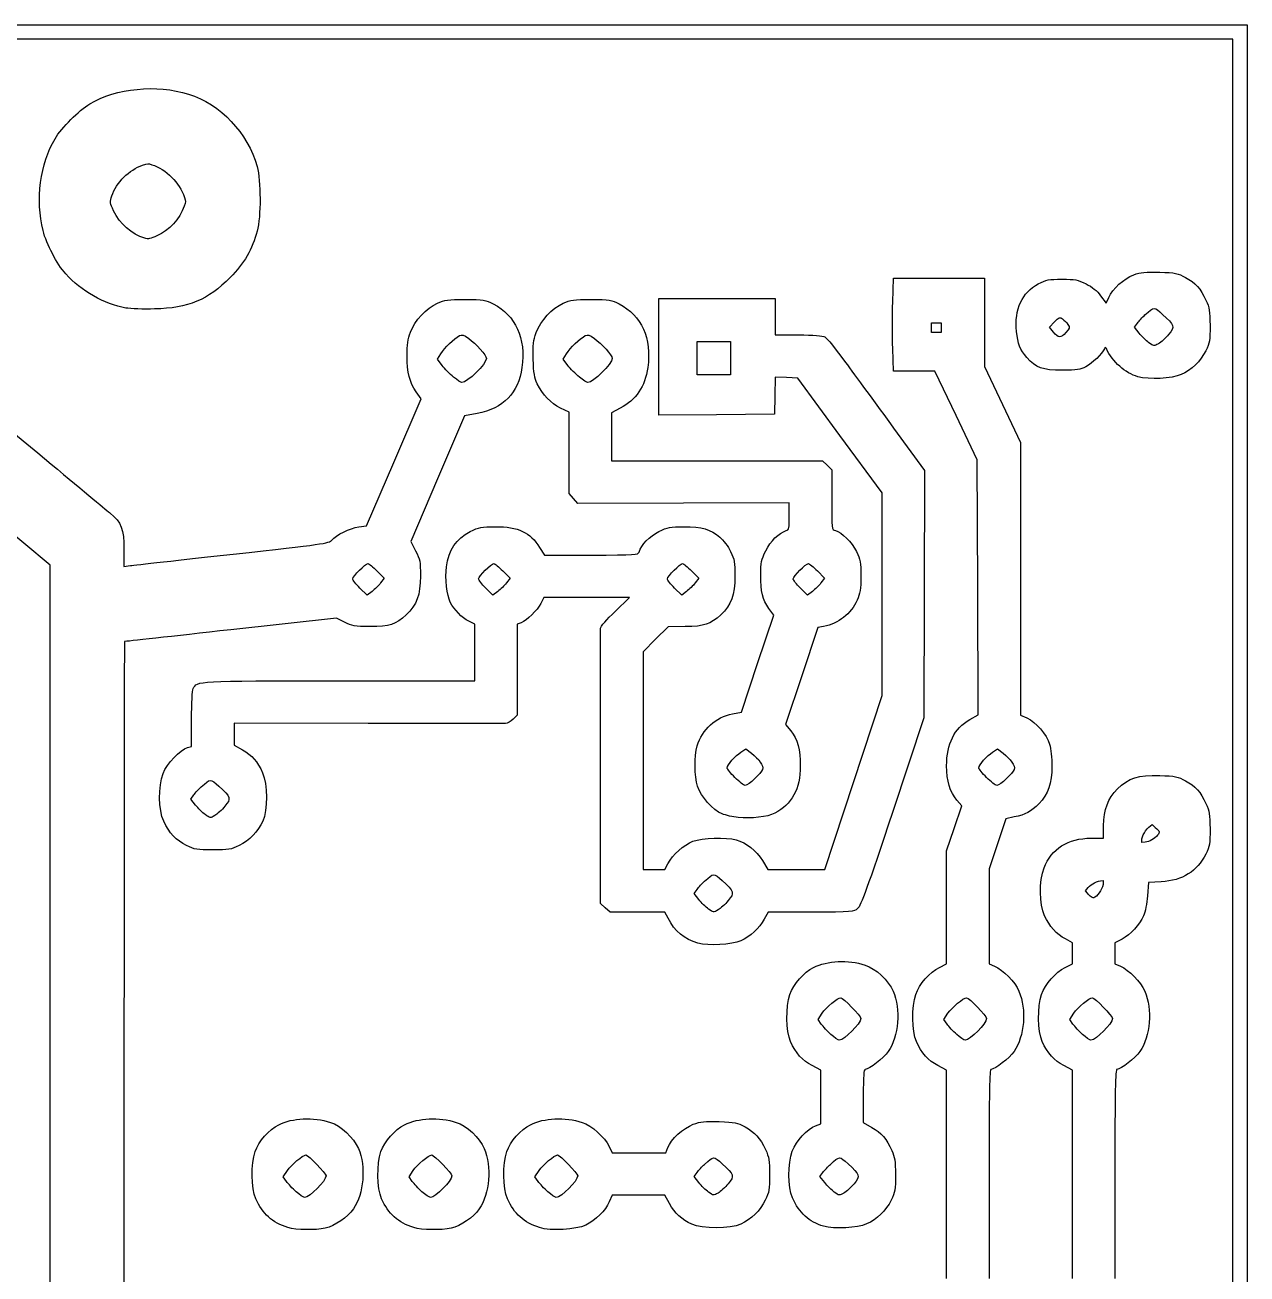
# Model space of a CAD drawing. Extents: x 0 to 100, y 0 to 150.
# Drawn here: x 75.41 to 100.08, y 124.87 to 150.08 of the extents above; entities that cross this region are included whole.
import ezdxf

# ---------------------------------------------------------------- set-up
doc = ezdxf.new("R2010")
doc.units = 0
doc.layers.add('Calque_1', color=7, linetype='CONTINUOUS')

msp = doc.modelspace()

# ---------------------------------------------------------------- linework, layer by layer
at = {"layer": 'Calque_1', "color": 7}
for p, q in [((50.037997, 150.08226), (100.075997, 150.08226)), ((100.075997, 150.08226), (100.075997, 75.041132)), ((99.790247, 149.79651), (50.037997, 149.79651)), ((99.790247, 75.041132), (99.790247, 149.79651)), ((77.82665, 145.776963), (77.826658, 145.776974)), ((92.924399, 144.490473), (92.941896, 144.970733)), ((92.941896, 144.970733), (93.857829, 144.970733)), ((93.857829, 144.970733), (94.773758, 144.970733)), ((94.773758, 144.970733), (94.773758, 144.078039)), ((88.201142, 143.382959), (88.201142, 144.558099)), ((88.201142, 144.558099), (89.375892, 144.558099)), ((89.375892, 144.558099), (90.550642, 144.558099)), ((90.550642, 144.558099), (90.550642, 144.192974)), ((97.121449, 144.615681), (97.230777, 144.467218)), ((97.230777, 144.467218), (97.283806, 144.583931)), ((77.444761, 144.368976), (77.444755, 144.368973)), ((90.550642, 144.192974), (90.550642, 143.827849)), ((93.70533, 143.973368), (93.70533, 144.072146)), ((93.70533, 144.072146), (93.804108, 144.072146)), ((93.70533, 143.874591), (93.70533, 143.973368)), ((93.70533, 143.973368), (93.70533, 143.973368)), ((93.804108, 144.072146), (93.902886, 144.072146)), ((93.902886, 144.072146), (93.902886, 143.973368)), ((93.902886, 143.973368), (93.902886, 143.874591)), ((94.773758, 144.078039), (94.773758, 143.185342)), ((96.086515, 143.982512), (96.18831, 144.087539)), ((96.170507, 143.88269), (96.086515, 143.982512)), ((97.805607, 143.980844), (97.865709, 144.064419)), ((97.900713, 143.861168), (97.805607, 143.980844)), ((90.550642, 143.827849), (91.018953, 143.82672)), ((93.804108, 143.874591), (93.70533, 143.874591)), ((93.902886, 143.874591), (93.804108, 143.874591)), ((96.170507, 143.882679), (96.170507, 143.88269)), ((88.97458, 143.354243), (88.97458, 143.691146)), ((88.97458, 143.691146), (89.311483, 143.691146)), ((89.311483, 143.691146), (89.648386, 143.691146)), ((89.648386, 143.691146), (89.648386, 143.354243)), ((92.942884, 143.097495), (92.924399, 143.553848)), ((98.095489, 143.667953), (98.095489, 143.667959)), ((83.734038, 143.338137), (83.800891, 143.44631)), ((83.827163, 143.211501), (83.734038, 143.338137)), ((86.274038, 143.338137), (86.340891, 143.44631)), ((86.367163, 143.211501), (86.274038, 143.338137)), ((88.201142, 142.207817), (88.201142, 143.382959)), ((88.97458, 143.017341), (88.97458, 143.354243)), ((88.97458, 143.354243), (88.97458, 143.354243)), ((89.648386, 143.354243), (89.648386, 143.017341)), ((84.060013, 142.973802), (84.060013, 142.973802)), ((86.600013, 142.973802), (86.600013, 142.973802)), ((89.311483, 143.017341), (88.97458, 143.017341)), ((89.648386, 143.017341), (89.311483, 143.017341)), ((90.552659, 142.973334), (90.543713, 142.598901)), ((90.780322, 142.96402), (90.552659, 142.973334)), ((91.007988, 142.954707), (90.780322, 142.96402)), ((91.858375, 141.795832), (91.007988, 142.954707)), ((93.358716, 143.096648), (92.942884, 143.097495)), ((93.774554, 143.095801), (93.358716, 143.096648)), ((94.203179, 142.199602), (93.774554, 143.095801)), ((94.773758, 143.185342), (95.138883, 142.421186)), ((97.874842, 142.981995), (97.874842, 142.981995)), ((82.854741, 141.251928), (83.40445, 142.53408)), ((83.40445, 142.53408), (83.306237, 142.676825)), ((90.543713, 142.598901), (90.534767, 142.224468)), ((84.53499, 142.238783), (84.281653, 142.189591)), ((86.39175, 142.264321), (86.217943, 142.349357)), ((86.39175, 141.443046), (86.39175, 142.264321)), ((87.423363, 142.346925), (87.249152, 142.255897)), ((87.249152, 142.255897), (87.249152, 141.77171)), ((89.367953, 142.216143), (88.201142, 142.207817)), ((90.534767, 142.224468), (89.367953, 142.216143)), ((94.631804, 141.303399), (94.203179, 142.199602)), ((95.138883, 142.421186), (95.504008, 141.657029)), ((75.914216, 139.18156), (72.307377, 142.187159)), ((84.281653, 142.189591), (83.738678, 140.922905)), ((87.249152, 141.77171), (87.249152, 141.287522)), ((92.708764, 140.636957), (91.858375, 141.795832)), ((92.942661, 141.943231), (93.567645, 141.090491)), ((86.39175, 140.621773), (86.39175, 141.443046)), ((95.504008, 141.657029), (95.504008, 138.905453)), ((82.305028, 139.969772), (82.854741, 141.251928)), ((87.249152, 141.287522), (89.378844, 141.287522)), ((89.378844, 141.287522), (91.508535, 141.287522)), ((91.508535, 141.287522), (91.601344, 141.194713)), ((91.601344, 141.194713), (91.694152, 141.101907)), ((94.639113, 138.731649), (94.631804, 141.303399)), ((91.694152, 141.101907), (91.694152, 140.499656)), ((93.567645, 141.090491), (93.559263, 138.593606)), ((83.738678, 140.922905), (83.195702, 139.656218)), ((86.480949, 140.521943), (86.39175, 140.621773)), ((86.570143, 140.422115), (86.480949, 140.521943)), ((90.83675, 140.433912), (88.703449, 140.428014)), ((90.83675, 140.164356), (90.83675, 140.433912)), ((92.709328, 138.593615), (92.708764, 140.636957)), ((88.703449, 140.428014), (86.570143, 140.422115)), ((82.145259, 139.949848), (82.305028, 139.969772)), ((77.406452, 139.495055), (77.406452, 139.151514)), ((83.195702, 139.656218), (83.293156, 139.467262)), ((85.797542, 139.536609), (85.893137, 139.382835)), ((75.914216, 130.799949), (75.914216, 139.18156)), ((85.893137, 139.382835), (86.83875, 139.382835)), ((77.406452, 139.151514), (77.541391, 139.169492)), ((82.513864, 139.062744), (82.659897, 138.914617)), ((85.053864, 139.062744), (85.199897, 138.914617)), ((88.863864, 139.062744), (89.009897, 138.914617)), ((91.403864, 139.062744), (91.549897, 138.914617)), ((82.31426, 138.570546), (82.169559, 138.715247)), ((82.169559, 138.715247), (82.169559, 138.715247)), ((82.659897, 138.914617), (82.586144, 138.818977)), ((84.85426, 138.570546), (84.709559, 138.715247)), ((84.709559, 138.715247), (84.709559, 138.715247)), ((85.199897, 138.914617), (85.126144, 138.818977)), ((88.66426, 138.570546), (88.519559, 138.715247)), ((88.519559, 138.715247), (88.519559, 138.715247)), ((89.009897, 138.914617), (88.936144, 138.818977)), ((91.20426, 138.570546), (91.059559, 138.715247)), ((91.059559, 138.715247), (91.059559, 138.715247)), ((91.549897, 138.914617), (91.476144, 138.818977)), ((94.646423, 136.159899), (94.639113, 138.731649)), ((95.504008, 138.905453), (95.504008, 136.153877)), ((82.413323, 138.646943), (82.31426, 138.570546)), ((84.953323, 138.646943), (84.85426, 138.570546)), ((85.88491, 138.525492), (85.823064, 138.404263)), ((86.749453, 138.524363), (85.88491, 138.525492)), ((87.613995, 138.523234), (86.749453, 138.524363)), ((87.320309, 138.243924), (87.613995, 138.523234)), ((88.763323, 138.646943), (88.66426, 138.570546)), ((91.303323, 138.646943), (91.20426, 138.570546)), ((92.709893, 136.550272), (92.709328, 138.593615)), ((93.559263, 138.593606), (93.550881, 136.096721)), ((90.196882, 137.192466), (90.522738, 138.171752)), ((90.522738, 138.171752), (90.425651, 138.305779)), ((81.696506, 138.111539), (79.5616, 137.873843)), ((81.86129, 138.026018), (81.696506, 138.111539)), ((84.486643, 137.984545), (84.364573, 138.04682)), ((84.486643, 137.413691), (84.486643, 137.984545)), ((85.421586, 138.01686), (85.34387, 137.987314)), ((85.34387, 137.987314), (85.34387, 137.070106)), ((88.388523, 137.933367), (88.136208, 137.682533)), ((88.731519, 137.937995), (88.388523, 137.933367)), ((91.412619, 137.919936), (91.087234, 136.942059)), ((91.529575, 137.941836), (91.412619, 137.919936)), ((88.136208, 137.682533), (87.883893, 137.431697)), ((84.486643, 136.842835), (84.486643, 137.413691)), ((87.883893, 137.431697), (87.883893, 135.232263)), ((89.871025, 136.21318), (90.196882, 137.192466)), ((85.34387, 137.070106), (85.34387, 136.1529)), ((91.087234, 136.942059), (90.761843, 135.964184)), ((81.754565, 136.842835), (84.486643, 136.842835)), ((92.131859, 134.791553), (92.709893, 136.550272)), ((85.34387, 136.1529), (85.260166, 136.069196)), ((89.692497, 136.178058), (89.871025, 136.21318)), ((94.481447, 136.064649), (94.646423, 136.159899)), ((95.504008, 136.153877), (95.633351, 136.09555)), ((78.771646, 135.516221), (78.771646, 136.070491)), ((82.335559, 135.985506), (79.62887, 135.98878)), ((79.62887, 135.98878), (79.62887, 135.767958)), ((90.761843, 135.964184), (90.864659, 135.836241)), ((93.550881, 136.096721), (92.92443, 134.207596)), ((79.62887, 135.767958), (79.62887, 135.547139)), ((78.688813, 135.495421), (78.771646, 135.516221)), ((79.62887, 135.547139), (79.801023, 135.449981)), ((89.858466, 135.404529), (89.96095, 135.468675)), ((89.96095, 135.468675), (90.073917, 135.38251)), ((94.938466, 135.404529), (95.04095, 135.468675)), ((95.04095, 135.468675), (95.153917, 135.38251)), ((87.883893, 135.232263), (87.883893, 133.032832)), ((87.022678, 132.350007), (87.023524, 135.096322)), ((89.738598, 134.891356), (89.738598, 134.891356)), ((94.818598, 134.891356), (94.818598, 134.891356)), ((91.553826, 133.032832), (92.131859, 134.791553)), ((78.75561, 134.455844), (78.815709, 134.539419)), ((78.850713, 134.336168), (78.75561, 134.455844)), ((94.322178, 134.319263), (94.220027, 134.437432)), ((79.045489, 134.14295), (79.045489, 134.142959)), ((94.167429, 133.865278), (94.322178, 134.319263)), ((89.805027, 134.083763), (89.804872, 134.08376)), ((95.204686, 134.060048), (95.037616, 133.554328)), ((95.37816, 134.095774), (95.204686, 134.060048)), ((97.176847, 133.667513), (97.180064, 133.915682)), ((98.124682, 133.918313), (98.160171, 133.9436)), ((98.160171, 133.9436), (98.224126, 133.8861)), ((94.012684, 133.411289), (94.167429, 133.865278)), ((96.928999, 133.667513), (97.176847, 133.667513)), ((94.012684, 132.271634), (94.012684, 133.411289)), ((95.037616, 133.554328), (94.870549, 133.048608)), ((97.950813, 133.578737), (97.950813, 133.61741)), ((97.950813, 133.61741), (97.950813, 133.617388)), ((98.020609, 133.585934), (97.950813, 133.578737)), ((88.327103, 133.032832), (88.38799, 133.151896)), ((90.29341, 133.215396), (90.401053, 133.032832)), ((87.883893, 133.032832), (88.105499, 133.032832)), ((88.105499, 133.032832), (88.327103, 133.032832)), ((90.401053, 133.032832), (90.977438, 133.032832)), ((90.977438, 133.032832), (91.553826, 133.032832)), ((94.870549, 133.048608), (94.869703, 132.088595)), ((88.91561, 132.55085), (88.975709, 132.634425)), ((96.817829, 132.603538), (96.841987, 132.637456)), ((97.116838, 132.804777), (97.173141, 132.81251)), ((97.173141, 132.81251), (97.173141, 132.768045)), ((98.0846, 132.770114), (98.065861, 132.5046)), ((98.344719, 132.786342), (98.0846, 132.770114)), ((89.010713, 132.431174), (88.91561, 132.55085)), ((96.854569, 132.557307), (96.817829, 132.603538)), ((96.929818, 132.482682), (96.929812, 132.482668)), ((87.120465, 132.262636), (87.022678, 132.350007)), ((87.218252, 132.175263), (87.120465, 132.262636)), ((87.772728, 132.175263), (87.218252, 132.175263)), ((88.327207, 132.175263), (87.772728, 132.175263)), ((88.389835, 132.052502), (88.327207, 132.175263)), ((89.205489, 132.237956), (89.205489, 132.237964)), ((90.407673, 132.175596), (90.331581, 132.03216)), ((91.271141, 132.175596), (90.407673, 132.175596)), ((94.012684, 131.131978), (94.012684, 132.271634)), ((94.869703, 132.088595), (94.868856, 131.128583)), ((96.552684, 131.556257), (96.408714, 131.632634)), ((97.552445, 131.632341), (97.409011, 131.556248)), ((88.993337, 131.550079), (88.993678, 131.549743)), ((96.552684, 131.344119), (96.552684, 131.556257)), ((97.409011, 131.556248), (97.409011, 131.342304)), ((93.865965, 131.058705), (94.012684, 131.131978)), ((94.868856, 131.128583), (94.979307, 131.082434)), ((96.405965, 131.058705), (96.552684, 131.131978)), ((96.552684, 131.131978), (96.552684, 131.344119)), ((97.409011, 131.342304), (97.409011, 131.128363)), ((97.409011, 131.128363), (97.519462, 131.082214)), ((75.914216, 122.418336), (75.914216, 130.799949)), ((91.416401, 130.006368), (91.499617, 130.132115)), ((93.956401, 130.006368), (94.039617, 130.132115)), ((96.496401, 130.006368), (96.579617, 130.132115)), ((91.481814, 129.914505), (91.416401, 130.006368)), ((94.021814, 129.914505), (93.956401, 130.006368)), ((96.561814, 129.914505), (96.496401, 130.006368)), ((91.675636, 129.706631), (91.675636, 129.706631)), ((94.215636, 129.706631), (94.215636, 129.706631)), ((96.755636, 129.706631), (96.755636, 129.706631)), ((91.471877, 128.984388), (91.29662, 129.075964)), ((91.471877, 128.443077), (91.471877, 128.984388)), ((94.012529, 128.984399), (93.837272, 129.075975)), ((94.012529, 126.88319), (94.012529, 128.984399)), ((96.552529, 128.984399), (96.377272, 129.075975)), ((96.552529, 126.88319), (96.552529, 128.984399)), ((91.471877, 127.90177), (91.471877, 128.443077)), ((92.329285, 128.463544), (92.329285, 127.926825)), ((91.366696, 127.863734), (91.471877, 127.90177)), ((92.329285, 127.926825), (92.501435, 127.829667)), ((87.200441, 127.44659), (87.258646, 127.317513)), ((88.347496, 127.317513), (88.385531, 127.422695)), ((87.258646, 127.317513), (87.803073, 127.317513)), ((87.803073, 127.317513), (88.347496, 127.317513)), ((80.621401, 126.831374), (80.704617, 126.957121)), ((80.686814, 126.739508), (80.621401, 126.831374)), ((83.161401, 126.831374), (83.244617, 126.957121)), ((83.226814, 126.739508), (83.161401, 126.831374)), ((85.701401, 126.831374), (85.784617, 126.957121)), ((85.766814, 126.739508), (85.701401, 126.831374)), ((88.91561, 126.83585), (88.975709, 126.919425)), ((89.010713, 126.716174), (88.91561, 126.83585)), ((91.455607, 126.83585), (91.515709, 126.919425)), ((91.550713, 126.716174), (91.455607, 126.83585)), ((94.012529, 124.781978), (94.012529, 126.88319)), ((94.868856, 126.889532), (94.868856, 124.778583)), ((96.552529, 124.781978), (96.552529, 126.88319)), ((97.409011, 126.889311), (97.409011, 124.778363)), ((80.880636, 126.531634), (80.880636, 126.531634)), ((83.420636, 126.531634), (83.420636, 126.531634)), ((85.960636, 126.531634), (85.960636, 126.531634)), ((87.261223, 126.460294), (87.202718, 126.327689)), ((87.791832, 126.460294), (87.261223, 126.460294)), ((88.322441, 126.460294), (87.791832, 126.460294)), ((88.418207, 126.290611), (88.322441, 126.460294)), ((89.205489, 126.522956), (89.205489, 126.52297)), ((91.745489, 126.522956), (91.745489, 126.52297)), ((77.406444, 126.304587), (77.406444, 114.973028)), ((91.529287, 125.835934), (91.528999, 125.835934)), ((80.717585, 125.807813), (80.717579, 125.807819)), ((83.257585, 125.807813), (83.257579, 125.807819)), ((85.797585, 125.805877), (85.797579, 125.805843))]:
    msp.add_line(p, q, dxfattribs=at)
for points in [[(76.717449, 148.489082), (77.249246, 148.80825), (78.061151, 148.88848), (78.712489, 148.68622)], [(78.712489, 148.68622), (79.353791, 148.487078), (79.906393, 147.90215), (80.093171, 147.224772)], [(76.015187, 147.786817), (76.150397, 148.012101), (76.492168, 148.353872), (76.717449, 148.489082)], [(75.773305, 145.931412), (75.618332, 146.54373), (75.715233, 147.287033), (76.015187, 147.786817)], [(77.158734, 146.630321), (77.254859, 146.903809), (77.511696, 147.15933), (77.783487, 147.251859)], [(77.783487, 147.251859), (77.887954, 147.287422), (77.890364, 147.287552), (77.970473, 147.261822)], [(77.970473, 147.261822), (78.25854, 147.169337), (78.524645, 146.902674), (78.627661, 146.603251)], [(80.093171, 147.224772), (80.171739, 146.939826), (80.173452, 146.214117), (80.096247, 145.923022)], [(77.19502, 146.33298), (77.126617, 146.475999), (77.120914, 146.522716), (77.158734, 146.630321)], [(78.627661, 146.603251), (78.65546, 146.522419), (78.65546, 146.521869), (78.621424, 146.424511)], [(77.826658, 145.776974), (77.562713, 145.855898), (77.321746, 146.068008), (77.19502, 146.33298)], [(78.621424, 146.424511), (78.53137, 146.166788), (78.316551, 145.932101), (78.071509, 145.823733)], [(76.2328, 145.057263), (76.049649, 145.262035), (75.843432, 145.654346), (75.773305, 145.931412)], [(78.071509, 145.823733), (77.94093, 145.765985), (77.893601, 145.756942), (77.82665, 145.776963)], [(80.096247, 145.923022), (79.99936, 145.557739), (79.830069, 145.266539), (79.549921, 144.983281)], [(77.444755, 144.368973), (77.008609, 144.446638), (76.54187, 144.711707), (76.2328, 145.057263)], [(79.549921, 144.983281), (79.105241, 144.53367), (78.703469, 144.366611), (78.025625, 144.349475)], [(97.283806, 144.583931), (97.364121, 144.760689), (97.587839, 144.961547), (97.788428, 145.036991)], [(97.788428, 145.036991), (97.937391, 145.093017), (98.0186, 145.101481), (98.313872, 145.091753)], [(98.313872, 145.091753), (98.628812, 145.081367), (98.679756, 145.071094), (98.832436, 144.987159)], [(98.832436, 144.987159), (99.033776, 144.87646), (99.136863, 144.761767), (99.246913, 144.526019)], [(95.422254, 143.895859), (95.376879, 144.338711), (95.538519, 144.691302), (95.862645, 144.856515)], [(95.862645, 144.856515), (96.027562, 144.940578), (96.077439, 144.950314), (96.343103, 144.950314)], [(96.343103, 144.950314), (96.607416, 144.950314), (96.659723, 144.940239), (96.82583, 144.857229)], [(96.82583, 144.857229), (96.95305, 144.793661), (97.04679, 144.717066), (97.121449, 144.615681)], [(83.189902, 143.880966), (83.276973, 144.113684), (83.511726, 144.366487), (83.734171, 144.467082)], [(83.734171, 144.467082), (83.879495, 144.532803), (83.946977, 144.541724), (84.296202, 144.54138)], [(84.296202, 144.54138), (84.668007, 144.541098), (84.703674, 144.535425), (84.86085, 144.452985)], [(85.72708, 143.874345), (85.817233, 144.114132), (86.049146, 144.365423), (86.274219, 144.467206)], [(86.274219, 144.467206), (86.419543, 144.53293), (86.487025, 144.541849), (86.83625, 144.541507)], [(86.83625, 144.541507), (87.208055, 144.541225), (87.243722, 144.535552), (87.400898, 144.453109)], [(92.924399, 143.553848), (92.914239, 143.804842), (92.91421, 144.226324), (92.924399, 144.490473)], [(99.246913, 144.526019), (99.317954, 144.373839), (99.328523, 144.308547), (99.329153, 144.018019)], [(78.025625, 144.349475), (77.798614, 144.343746), (77.537223, 144.352523), (77.444761, 144.368976)], [(84.86085, 144.452985), (85.316622, 144.213904), (85.52215, 143.758451), (85.44019, 143.169165)], [(87.400898, 144.453109), (87.85667, 144.214031), (88.062198, 143.758578), (87.980238, 143.169289)], [(97.865709, 144.064419), (97.89876, 144.110384), (97.966403, 144.184428), (98.016018, 144.228957)], [(98.016018, 144.228957), (98.207153, 144.400492), (98.194927, 144.400111), (98.372955, 144.240049)], [(98.372955, 144.240049), (98.615695, 144.021806), (98.623727, 143.994812), (98.493032, 143.836434)], [(96.18831, 144.087539), (96.279389, 144.18151), (96.296599, 144.188021), (96.351767, 144.149379)], [(96.351767, 144.149379), (96.385682, 144.125616), (96.435147, 144.07518), (96.46169, 144.037283)], [(96.46169, 144.037283), (96.506549, 143.973239), (96.503688, 143.961834), (96.421092, 143.875624)], [(99.329153, 144.018019), (99.329717, 143.716936), (99.321335, 143.667236), (99.241613, 143.504922)], [(83.121452, 143.402628), (83.121452, 143.627395), (83.137821, 143.741751), (83.189902, 143.880966)], [(83.800891, 143.44631), (83.871438, 143.56046), (84.071881, 143.754688), (84.177423, 143.811175)], [(84.177423, 143.811175), (84.228093, 143.838297), (84.263981, 143.827431), (84.364669, 143.754488)], [(84.364669, 143.754488), (84.506514, 143.651737), (84.723608, 143.408963), (84.723608, 143.353095)], [(85.667119, 143.335397), (85.657298, 143.637473), (85.665426, 143.71027), (85.72708, 143.874345)], [(86.340891, 143.44631), (86.411438, 143.56046), (86.611881, 143.754688), (86.717423, 143.811175)], [(86.717423, 143.811175), (86.768093, 143.838297), (86.803981, 143.827431), (86.904669, 143.754488)], [(86.904669, 143.754488), (87.046514, 143.651737), (87.263608, 143.408963), (87.263608, 143.353095)], [(91.018953, 143.82672), (91.325776, 143.825873), (91.510767, 143.812299), (91.555418, 143.787034)], [(91.555418, 143.787034), (91.592902, 143.765839), (91.779745, 143.534157), (91.970623, 143.272221)], [(95.631957, 143.370903), (95.496284, 143.525422), (95.447759, 143.646899), (95.422254, 143.895859)], [(96.421092, 143.875624), (96.308743, 143.758355), (96.274311, 143.759325), (96.170507, 143.882679)], [(98.095489, 143.667959), (98.040673, 143.708401), (97.95302, 143.795345), (97.900713, 143.861168)], [(98.493032, 143.836434), (98.432702, 143.763316), (98.340999, 143.678954), (98.289248, 143.64896)], [(97.198479, 143.545209), (97.1555, 143.45036), (96.94661, 143.248023), (96.823787, 143.182283)], [(97.237268, 143.548963), (97.222564, 143.580656), (97.214182, 143.579846), (97.198479, 143.545209)], [(97.874842, 142.981995), (97.615883, 143.055), (97.361604, 143.28112), (97.237268, 143.548963)], [(98.289248, 143.64896), (98.198096, 143.596122), (98.192054, 143.596715), (98.095489, 143.667953)], [(99.241613, 143.504922), (99.139098, 143.296168), (98.954471, 143.117242), (98.746787, 143.025373)], [(73.284622, 143.430359), (75.315882, 141.73641), (77.044962, 140.295821), (77.127015, 140.229056)], [(83.306237, 142.676825), (83.168335, 142.877262), (83.121452, 143.061407), (83.121452, 143.402628)], [(84.060013, 142.973802), (83.983167, 143.034886), (83.878386, 143.141854), (83.827163, 143.211501)], [(84.723608, 143.353095), (84.723608, 143.248382), (84.334088, 142.861356), (84.229775, 142.862426)], [(85.749514, 142.840873), (85.692257, 142.957972), (85.676274, 143.05388), (85.667119, 143.335397)], [(86.600013, 142.973802), (86.523167, 143.034886), (86.418386, 143.141854), (86.367163, 143.211501)], [(87.263608, 143.353095), (87.263608, 143.248382), (86.874088, 142.861356), (86.769775, 142.862426)], [(91.970623, 143.272221), (92.161498, 143.010282), (92.59892, 142.412239), (92.942661, 141.943231)], [(96.345372, 143.113144), (95.946273, 143.113144), (95.817382, 143.159713), (95.631957, 143.370903)], [(84.229775, 142.862426), (84.213237, 142.862587), (84.136859, 142.912715), (84.060013, 142.973802)], [(85.44019, 143.169165), (85.368045, 142.650463), (85.068252, 142.34233), (84.53499, 142.238783)], [(86.769775, 142.862426), (86.753237, 142.862587), (86.676859, 142.912715), (86.600013, 142.973802)], [(87.980238, 143.169289), (87.926666, 142.784132), (87.744086, 142.514505), (87.423363, 142.346925)], [(96.823787, 143.182283), (96.713565, 143.123284), (96.643407, 143.113144), (96.345372, 143.113144)], [(98.746787, 143.025373), (98.559964, 142.942732), (98.095991, 142.919649), (97.874842, 142.981995)], [(86.217943, 142.349357), (86.025598, 142.443461), (85.857695, 142.619639), (85.749514, 142.840873)], [(91.694152, 140.499656), (91.694152, 139.899476), (91.694435, 139.897343), (91.766441, 139.879261)], [(77.127015, 140.229056), (77.354656, 140.043822), (77.406452, 139.907765), (77.406452, 139.495055)], [(81.601722, 139.68223), (81.684924, 139.788004), (81.969009, 139.927877), (82.145259, 139.949848)], [(84.396021, 139.856387), (84.574645, 139.945645), (84.6194, 139.954335), (84.900474, 139.954335)], [(84.900474, 139.954335), (85.370526, 139.954335), (85.606046, 139.844663), (85.797542, 139.536609)], [(88.203961, 139.855357), (88.384685, 139.945665), (88.428906, 139.954335), (88.708809, 139.954335)], [(88.708809, 139.954335), (89.07097, 139.954335), (89.250283, 139.90268), (89.434007, 139.74542)], [(90.776473, 139.875668), (90.82944, 139.892489), (90.83675, 139.927487), (90.83675, 140.164356)], [(79.612321, 139.400906), (81.418523, 139.600027), (81.551899, 139.618888), (81.601722, 139.68223)], [(83.915329, 139.146019), (83.956037, 139.48437), (84.1116, 139.71426), (84.396021, 139.856387)], [(87.803496, 139.443115), (87.851166, 139.593313), (88.013052, 139.759957), (88.203961, 139.855357)], [(89.434007, 139.74542), (89.504828, 139.684799), (89.602784, 139.553421), (89.651685, 139.453472)], [(90.360881, 139.467485), (90.458361, 139.665486), (90.622645, 139.826844), (90.776473, 139.875668)], [(91.766441, 139.879261), (91.893763, 139.847308), (92.100296, 139.640481), (92.191944, 139.453159)], [(83.293156, 139.467262), (83.383171, 139.29273), (83.390579, 139.253792), (83.390198, 138.957286)], [(86.83875, 139.382835), (87.739635, 139.382835), (87.785267, 139.385685), (87.803496, 139.443115)], [(89.651685, 139.453472), (89.731161, 139.291025), (89.740551, 139.238058), (89.740159, 138.954227)], [(90.259287, 138.981365), (90.260133, 139.232422), (90.271027, 139.284949), (90.360881, 139.467485)], [(92.191944, 139.453159), (92.271421, 139.290712), (92.280811, 139.237744), (92.280418, 138.953914)], [(77.541391, 139.169492), (77.615607, 139.179398), (78.547524, 139.283521), (79.612321, 139.400906)], [(82.024858, 138.901798), (82.024858, 138.952152), (82.282366, 139.210868), (82.332483, 139.210868)], [(82.332483, 139.210868), (82.351928, 139.210868), (82.433544, 139.144213), (82.513864, 139.062744)], [(84.564858, 138.901798), (84.564858, 138.952152), (84.822366, 139.210868), (84.872483, 139.210868)], [(84.872483, 139.210868), (84.891928, 139.210868), (84.973544, 139.144213), (85.053864, 139.062744)], [(88.374858, 138.901798), (88.374858, 138.952152), (88.632366, 139.210868), (88.682483, 139.210868)], [(88.682483, 139.210868), (88.701928, 139.210868), (88.783544, 139.144213), (88.863864, 139.062744)], [(90.914858, 138.901798), (90.914858, 138.952152), (91.172366, 139.210868), (91.222483, 139.210868)], [(91.222483, 139.210868), (91.241928, 139.210868), (91.323544, 139.144213), (91.403864, 139.062744)], [(83.390198, 138.957286), (83.389634, 138.570455), (83.31798, 138.375076), (83.104124, 138.177946)], [(83.994221, 138.430905), (83.92659, 138.561695), (83.887578, 138.915325), (83.915329, 139.146019)], [(89.740159, 138.954227), (89.739594, 138.571198), (89.667249, 138.374889), (89.454064, 138.178387)], [(90.425651, 138.305779), (90.297302, 138.482961), (90.258262, 138.641499), (90.259287, 138.981365)], [(92.280418, 138.953914), (92.280136, 138.690137), (92.267408, 138.608307), (92.205725, 138.470439)], [(82.169559, 138.715247), (82.089975, 138.794833), (82.024858, 138.87878), (82.024858, 138.901798)], [(82.586144, 138.818977), (82.545578, 138.766377), (82.467808, 138.68896), (82.413323, 138.646943)], [(84.709559, 138.715247), (84.629975, 138.794833), (84.564858, 138.87878), (84.564858, 138.901798)], [(85.126144, 138.818977), (85.085578, 138.766377), (85.007808, 138.68896), (84.953323, 138.646943)], [(88.519559, 138.715247), (88.439975, 138.794833), (88.374858, 138.87878), (88.374858, 138.901798)], [(88.936144, 138.818977), (88.895578, 138.766377), (88.817808, 138.68896), (88.763323, 138.646943)], [(91.059559, 138.715247), (90.979975, 138.794833), (90.914858, 138.87878), (90.914858, 138.901798)], [(91.476144, 138.818977), (91.435578, 138.766377), (91.357808, 138.68896), (91.303323, 138.646943)], [(84.364573, 138.04682), (84.232036, 138.114435), (84.072106, 138.280297), (83.994221, 138.430905)], [(92.205725, 138.470439), (92.084059, 138.198546), (91.826913, 137.997516), (91.529575, 137.941836)], [(83.104124, 138.177946), (82.885895, 137.97679), (82.776489, 137.941193), (82.375327, 137.94082)], [(85.823064, 138.404263), (85.753691, 138.268274), (85.539665, 138.061753), (85.421586, 138.01686)], [(87.0255, 137.903626), (87.026064, 137.938357), (87.153067, 138.084872), (87.320309, 138.243924)], [(89.454064, 138.178387), (89.240507, 137.981534), (89.125617, 137.94331), (88.731519, 137.937995)], [(82.375327, 137.94082), (82.057706, 137.940538), (82.011156, 137.948243), (81.86129, 138.026018)], [(79.5616, 137.873843), (78.387403, 137.74311), (77.422141, 137.636147), (77.416575, 137.636147)], [(87.023524, 135.096322), (87.024089, 136.606795), (87.024935, 137.870081), (87.0255, 137.903626)], [(77.416575, 137.636147), (77.411016, 137.636147), (77.406444, 132.536945), (77.406444, 126.304587)], [(78.771646, 136.070491), (78.771646, 136.389925), (78.785503, 136.650642), (78.804335, 136.685846)], [(78.804335, 136.685846), (78.89034, 136.846549), (78.820535, 136.842835), (81.754565, 136.842835)], [(88.979062, 135.529813), (89.077879, 135.862567), (89.351197, 136.110911), (89.692497, 136.178058)], [(85.109352, 135.983812), (85.072443, 135.982966), (83.824236, 135.983621), (82.335559, 135.985506)], [(85.260166, 136.069196), (85.214127, 136.023157), (85.146261, 135.984735), (85.109352, 135.983812)], [(94.012684, 135.125908), (94.012684, 135.57625), (94.165471, 135.882224), (94.481447, 136.064649)], [(95.633351, 136.09555), (95.815297, 136.013505), (96.032453, 135.761266), (96.09107, 135.563886)], [(90.864659, 135.836241), (91.003162, 135.663894), (91.059152, 135.458899), (91.059152, 135.124166)], [(78.198173, 134.973725), (78.272685, 135.171952), (78.542323, 135.458653), (78.688813, 135.495421)], [(79.801023, 135.449981), (79.992206, 135.342084), (80.099761, 135.218304), (80.20619, 134.983704)], [(88.985553, 134.714713), (88.918531, 134.922242), (88.915395, 135.315434), (88.979062, 135.529813)], [(89.581358, 135.083555), (89.581358, 135.141675), (89.749289, 135.336189), (89.858466, 135.404529)], [(94.661358, 135.083555), (94.661358, 135.141675), (94.829286, 135.336189), (94.938466, 135.404529)], [(96.09107, 135.563886), (96.117938, 135.47345), (96.139008, 135.279849), (96.139008, 135.123661)], [(90.073917, 135.38251), (90.227949, 135.265024), (90.320309, 135.129052), (90.29667, 135.054568)], [(95.153917, 135.38251), (95.307949, 135.265024), (95.400309, 135.129052), (95.37667, 135.054568)], [(78.208897, 134.007814), (78.10314, 134.238821), (78.097933, 134.707104), (78.198173, 134.973725)], [(80.20619, 134.983704), (80.306918, 134.761663), (80.309398, 134.230335), (80.210733, 134.01319)], [(89.738598, 134.891356), (89.652117, 134.977837), (89.581358, 135.064327), (89.581358, 135.083555)], [(89.945681, 134.734118), (89.918249, 134.734118), (89.825076, 134.804877), (89.738598, 134.891356)], [(90.29667, 135.054568), (90.270988, 134.973697), (90.008591, 134.734118), (89.945681, 134.734118)], [(91.059152, 135.124166), (91.059152, 134.663117), (90.8877, 134.347214), (90.54165, 134.170673)], [(94.220027, 134.437432), (94.082337, 134.596716), (94.012684, 134.827997), (94.012684, 135.125908)], [(94.818598, 134.891356), (94.732117, 134.977837), (94.661358, 135.064327), (94.661358, 135.083555)], [(95.025678, 134.734118), (94.998275, 134.734118), (94.905076, 134.804877), (94.818598, 134.891356)], [(95.37667, 135.054568), (95.350988, 134.973697), (95.088591, 134.734118), (95.025678, 134.734118)], [(96.139008, 135.123661), (96.139008, 134.772574), (96.062633, 134.551332), (95.877549, 134.366245)], [(97.462484, 134.661788), (97.686416, 134.88572), (97.876975, 134.946141), (98.313886, 134.931747)], [(98.313886, 134.931747), (98.628827, 134.921362), (98.67977, 134.911089), (98.83245, 134.82715)], [(78.815709, 134.539419), (78.84876, 134.585384), (78.916403, 134.659428), (78.966018, 134.703957)], [(78.966018, 134.703957), (79.157153, 134.875492), (79.144927, 134.875111), (79.322955, 134.715049)], [(79.322955, 134.715049), (79.565695, 134.496806), (79.573727, 134.469812), (79.443035, 134.311431)], [(89.47949, 134.158741), (89.293223, 134.23522), (89.053134, 134.505462), (88.985553, 134.714713)], [(97.180064, 133.915682), (97.184354, 134.246024), (97.268185, 134.467489), (97.462484, 134.661788)], [(98.83245, 134.82715), (99.03379, 134.716454), (99.136877, 134.601762), (99.246927, 134.366013)], [(79.045489, 134.142959), (78.990673, 134.183401), (78.90302, 134.270345), (78.850713, 134.336168)], [(79.239251, 134.123957), (79.148096, 134.071122), (79.142054, 134.071715), (79.045489, 134.14295)], [(79.443035, 134.311431), (79.382702, 134.238316), (79.290999, 134.153951), (79.239251, 134.123957)], [(89.804872, 134.08376), (89.700097, 134.094541), (89.553675, 134.12828), (89.47949, 134.158741)], [(90.54165, 134.170673), (90.393613, 134.09515), (90.0679, 134.05672), (89.805027, 134.083763)], [(92.92443, 134.207596), (92.412157, 132.662782), (92.283094, 132.305449), (92.216297, 132.247032)], [(95.877549, 134.366245), (95.714521, 134.203216), (95.600794, 134.141621), (95.37816, 134.095774)], [(99.246927, 134.366013), (99.317968, 134.213833), (99.328537, 134.148538), (99.329167, 133.858013)], [(78.670618, 133.518285), (78.459217, 133.622101), (78.315941, 133.774007), (78.208897, 134.007814)], [(80.210733, 134.01319), (80.115478, 133.803581), (79.936958, 133.61997), (79.729231, 133.517958)], [(97.950813, 133.617388), (97.950813, 133.710335), (98.033442, 133.853348), (98.124682, 133.918313)], [(98.224126, 133.8861), (98.319096, 133.800714), (98.322251, 133.79006), (98.27098, 133.727906)], [(88.891578, 133.604434), (89.081596, 133.675528), (89.556895, 133.69223), (89.762773, 133.635049)], [(89.762773, 133.635049), (89.96761, 133.578159), (90.177298, 133.412328), (90.29341, 133.215396)], [(95.978489, 133.066512), (96.121319, 133.448864), (96.467445, 133.667513), (96.928999, 133.667513)], [(98.27098, 133.727906), (98.209408, 133.653264), (98.106258, 133.594773), (98.020609, 133.585934)], [(99.329167, 133.858013), (99.329731, 133.55693), (99.321349, 133.507228), (99.241627, 133.344916)], [(79.200259, 133.429701), (78.882313, 133.429701), (78.834844, 133.437632), (78.670618, 133.518285)], [(79.729231, 133.517958), (79.565779, 133.437691), (79.5179, 133.429701), (79.200259, 133.429701)], [(88.38799, 133.151896), (88.482133, 133.335981), (88.701891, 133.533463), (88.891578, 133.604434)], [(99.241627, 133.344916), (99.069892, 132.995206), (98.77791, 132.813368), (98.344719, 132.786342)], [(89.126018, 132.798963), (89.317153, 132.970498), (89.304927, 132.970117), (89.482955, 132.810054)], [(95.989947, 132.102512), (95.884574, 132.332678), (95.879, 132.801856), (95.978489, 133.066512)], [(88.975709, 132.634425), (89.00876, 132.68039), (89.076403, 132.754434), (89.126018, 132.798963)], [(89.482955, 132.810054), (89.725695, 132.591812), (89.733727, 132.564817), (89.603035, 132.406437)], [(96.841987, 132.637456), (96.904426, 132.725142), (97.011524, 132.790341), (97.116838, 132.804777)], [(97.173141, 132.768045), (97.173141, 132.671049), (97.088449, 132.523904), (97.004669, 132.475344)], [(89.205489, 132.237964), (89.150673, 132.278407), (89.06302, 132.365351), (89.010713, 132.431174)], [(89.603035, 132.406437), (89.542702, 132.333322), (89.450999, 132.248957), (89.399251, 132.218962)], [(96.929812, 132.482668), (96.908645, 132.498303), (96.874776, 132.531879), (96.854569, 132.557307)], [(97.004669, 132.475344), (96.969456, 132.45494), (96.967122, 132.455165), (96.929818, 132.482682)], [(98.065861, 132.5046), (98.054882, 132.34914), (98.021642, 132.181478), (97.985645, 132.100099)], [(89.399251, 132.218962), (89.308096, 132.166128), (89.302054, 132.16672), (89.205489, 132.237956)], [(92.216297, 132.247032), (92.135881, 132.176702), (92.121225, 132.175596), (91.271141, 132.175596)], [(88.993678, 131.549743), (88.719434, 131.627526), (88.523355, 131.79078), (88.389835, 132.052502)], [(90.331581, 132.03216), (90.237011, 131.853897), (90.048345, 131.680587), (89.856445, 131.5957)], [(96.408714, 131.632634), (96.229359, 131.727783), (96.089828, 131.88434), (95.989947, 132.102512)], [(97.985645, 132.100099), (97.903789, 131.915057), (97.728419, 131.725694), (97.552445, 131.632341)], [(89.856445, 131.5957), (89.673314, 131.514691), (89.205316, 131.489951), (88.993337, 131.550079)], [(91.325785, 131.058927), (91.603997, 131.197871), (92.022941, 131.217093), (92.369335, 131.106801)], [(92.369335, 131.106801), (92.577169, 131.040628), (92.8405, 130.794612), (92.932724, 130.580465)], [(90.847545, 130.515382), (90.918733, 130.720701), (91.130515, 130.961406), (91.325785, 131.058927)], [(93.388197, 130.515393), (93.459323, 130.720537), (93.671125, 130.961394), (93.865965, 131.058705)], [(94.979307, 131.082434), (95.152185, 131.010202), (95.393149, 130.764462), (95.473063, 130.578893)], [(95.928197, 130.515393), (95.999323, 130.720537), (96.211125, 130.961394), (96.405965, 131.058705)], [(97.519462, 131.082214), (97.692343, 131.009982), (97.933304, 130.764242), (98.013221, 130.578673)], [(90.862531, 129.561301), (90.770405, 129.767792), (90.762511, 130.270133), (90.847545, 130.515382)], [(91.499617, 130.132115), (91.578803, 130.251772), (91.811726, 130.447874), (91.874662, 130.447874)], [(91.874662, 130.447874), (91.922236, 130.447874), (92.280108, 130.076297), (92.280108, 130.026903)], [(92.932724, 130.580465), (93.089987, 130.215281), (93.045218, 129.667611), (92.832871, 129.358973)], [(93.403183, 129.561312), (93.311057, 129.767803), (93.303163, 130.270145), (93.388197, 130.515393)], [(94.039617, 130.132115), (94.118803, 130.251772), (94.351726, 130.447874), (94.414662, 130.447874)], [(94.414662, 130.447874), (94.462236, 130.447874), (94.820108, 130.076297), (94.820108, 130.026903)], [(95.473063, 130.578893), (95.62953, 130.215568), (95.584284, 129.667092), (95.372442, 129.359193)], [(95.943183, 129.561312), (95.851057, 129.767803), (95.843163, 130.270145), (95.928197, 130.515393)], [(96.579617, 130.132115), (96.658803, 130.251772), (96.891726, 130.447874), (96.954662, 130.447874)], [(96.954662, 130.447874), (97.002236, 130.447874), (97.360108, 130.076297), (97.360108, 130.026903)], [(98.013221, 130.578673), (98.169688, 130.215348), (98.124439, 129.666872), (97.912597, 129.358973)], [(91.675636, 129.706631), (91.60501, 129.770436), (91.517795, 129.863979), (91.481814, 129.914505)], [(92.280108, 130.026903), (92.280108, 129.925215), (91.947537, 129.590624), (91.846462, 129.590624)], [(94.215636, 129.706631), (94.14501, 129.770436), (94.057795, 129.863979), (94.021814, 129.914505)], [(94.820108, 130.026903), (94.820108, 129.925215), (94.487537, 129.590624), (94.386462, 129.590624)], [(96.755636, 129.706631), (96.68501, 129.770436), (96.597795, 129.863979), (96.561814, 129.914505)], [(97.360108, 130.026903), (97.360108, 129.925215), (97.027537, 129.590624), (96.926462, 129.590624)], [(91.846462, 129.590624), (91.823122, 129.590624), (91.746256, 129.642827), (91.675636, 129.706631)], [(94.386462, 129.590624), (94.363122, 129.590624), (94.286256, 129.642827), (94.215636, 129.706631)], [(96.926462, 129.590624), (96.903122, 129.590624), (96.826256, 129.642827), (96.755636, 129.706631)], [(91.29662, 129.075964), (91.102138, 129.177583), (90.965635, 129.330201), (90.862531, 129.561301)], [(92.832871, 129.358973), (92.741047, 129.22551), (92.450014, 129.000263), (92.369394, 129.000263)], [(93.837272, 129.075975), (93.64279, 129.177595), (93.506287, 129.330212), (93.403183, 129.561312)], [(95.372442, 129.359193), (95.280618, 129.22573), (94.989585, 129.00048), (94.908965, 129.00048)], [(96.377272, 129.075975), (96.18279, 129.177595), (96.046287, 129.330212), (95.943183, 129.561312)], [(97.912597, 129.358973), (97.820774, 129.22551), (97.52974, 129.00026), (97.449121, 129.00026)], [(92.369394, 129.000263), (92.338663, 129.000263), (92.329285, 128.874776), (92.329285, 128.463544)], [(94.908965, 129.00048), (94.877052, 129.00048), (94.868856, 128.569019), (94.868856, 126.889532)], [(97.449121, 129.00026), (97.41721, 129.00026), (97.409011, 128.568799), (97.409011, 126.889311)], [(80.052266, 127.340376), (80.123453, 127.545695), (80.335233, 127.7864), (80.530502, 127.883922)], [(80.530502, 127.883922), (80.808714, 128.022868), (81.227659, 128.042088), (81.574056, 127.931798)], [(81.574056, 127.931798), (81.781887, 127.865623), (82.04522, 127.619609), (82.137445, 127.405459)], [(82.592266, 127.340376), (82.663453, 127.545695), (82.875233, 127.7864), (83.070502, 127.883922)], [(83.070502, 127.883922), (83.348714, 128.022868), (83.767659, 128.042088), (84.114056, 127.931798)], [(84.114056, 127.931798), (84.321887, 127.865623), (84.58522, 127.619609), (84.677445, 127.405459)], [(85.132266, 127.340382), (85.203453, 127.545701), (85.415233, 127.786406), (85.610502, 127.883927)], [(85.610502, 127.883927), (85.888714, 128.022871), (86.307659, 128.042093), (86.654056, 127.931801)], [(86.654056, 127.931801), (86.841028, 127.872269), (87.120335, 127.624235), (87.200441, 127.44659)], [(88.385531, 127.422695), (88.444691, 127.586304), (88.694943, 127.815452), (88.897765, 127.891734)], [(88.897765, 127.891734), (89.047481, 127.948043), (89.128236, 127.956487), (89.423878, 127.946747)], [(89.423878, 127.946747), (89.738818, 127.936362), (89.789762, 127.926089), (89.942441, 127.84215)], [(89.942441, 127.84215), (90.143782, 127.731454), (90.246869, 127.616762), (90.356919, 127.381013)], [(90.897685, 127.351501), (90.97393, 127.554323), (91.203055, 127.804561), (91.366696, 127.863734)], [(92.501435, 127.829667), (92.692618, 127.721771), (92.800173, 127.597991), (92.906604, 127.363391)], [(80.065897, 126.389349), (79.975143, 126.592733), (79.967909, 127.097092), (80.052266, 127.340376)], [(82.137445, 127.405459), (82.294916, 127.03979), (82.249933, 126.492603), (82.036954, 126.183045)], [(82.605897, 126.389349), (82.515143, 126.592733), (82.507909, 127.097092), (82.592266, 127.340376)], [(84.677445, 127.405459), (84.834916, 127.03979), (84.789933, 126.492603), (84.576954, 126.183045)], [(85.145897, 126.389355), (85.055143, 126.592738), (85.047909, 127.097095), (85.132266, 127.340382)], [(90.356919, 127.381013), (90.42796, 127.228833), (90.438529, 127.163538), (90.439158, 126.873013)], [(90.898813, 126.408489), (90.804077, 126.622651), (90.803442, 127.101147), (90.897685, 127.351501)], [(92.906604, 127.363391), (92.965558, 127.233431), (92.978029, 127.148967), (92.978994, 126.873013)], [(80.704617, 126.957121), (80.783803, 127.076775), (81.016726, 127.27288), (81.079662, 127.27288)], [(81.079662, 127.27288), (81.127236, 127.27288), (81.485108, 126.9013), (81.485108, 126.851906)], [(83.244617, 126.957121), (83.323803, 127.076775), (83.556726, 127.27288), (83.619662, 127.27288)], [(83.619662, 127.27288), (83.667236, 127.27288), (84.025108, 126.9013), (84.025108, 126.851906)], [(85.784617, 126.957121), (85.863803, 127.076775), (86.096726, 127.27288), (86.159662, 127.27288)], [(86.159662, 127.27288), (86.207236, 127.27288), (86.565108, 126.9013), (86.565108, 126.851906)], [(88.975709, 126.919425), (89.00876, 126.96539), (89.076403, 127.039434), (89.126018, 127.083963)], [(89.126018, 127.083963), (89.317153, 127.255495), (89.304927, 127.255117), (89.482955, 127.095054)], [(89.482955, 127.095054), (89.725695, 126.876812), (89.733727, 126.849817), (89.603035, 126.691437)], [(91.515709, 126.919425), (91.54876, 126.96539), (91.616403, 127.039434), (91.666018, 127.083963)], [(91.666018, 127.083963), (91.857153, 127.255495), (91.844927, 127.255117), (92.022955, 127.095054)], [(92.022955, 127.095054), (92.265695, 126.876812), (92.273727, 126.849817), (92.143032, 126.691437)], [(81.485108, 126.851906), (81.485108, 126.750218), (81.152537, 126.415627), (81.051465, 126.415627)], [(84.025108, 126.851906), (84.025108, 126.750218), (83.692537, 126.415627), (83.591465, 126.415627)], [(86.565108, 126.851906), (86.565108, 126.750218), (86.232537, 126.415627), (86.131465, 126.415627)], [(90.439158, 126.873013), (90.439723, 126.57193), (90.431341, 126.522228), (90.351618, 126.359916)], [(92.978994, 126.873013), (92.980123, 126.571436), (92.971741, 126.522496), (92.891901, 126.359916)], [(80.880636, 126.531634), (80.810013, 126.595439), (80.722795, 126.688982), (80.686814, 126.739508)], [(83.420636, 126.531634), (83.350013, 126.595439), (83.262795, 126.688982), (83.226814, 126.739508)], [(85.960636, 126.531634), (85.890013, 126.595439), (85.802795, 126.688982), (85.766814, 126.739508)], [(89.205489, 126.52297), (89.150673, 126.563407), (89.06302, 126.650351), (89.010713, 126.716174)], [(89.603035, 126.691437), (89.542702, 126.618322), (89.450999, 126.533957), (89.399251, 126.503962)], [(91.745489, 126.52297), (91.690673, 126.563407), (91.60302, 126.650351), (91.550713, 126.716174)], [(92.143032, 126.691437), (92.082702, 126.618322), (91.990999, 126.533957), (91.939248, 126.503962)], [(80.717579, 125.807819), (80.400539, 125.906902), (80.202205, 126.083886), (80.065897, 126.389349)], [(81.051465, 126.415627), (81.028125, 126.415627), (80.951256, 126.467832), (80.880636, 126.531634)], [(83.257579, 125.807819), (82.940539, 125.906902), (82.742205, 126.083886), (82.605897, 126.389349)], [(83.591465, 126.415627), (83.568125, 126.415627), (83.491256, 126.467832), (83.420636, 126.531634)], [(85.797579, 125.805843), (85.475806, 125.911166), (85.281739, 126.084936), (85.145897, 126.389355)], [(86.131465, 126.415627), (86.108125, 126.415627), (86.031256, 126.467832), (85.960636, 126.531634)], [(87.202718, 126.327689), (87.126245, 126.15436), (86.921264, 125.951992), (86.72683, 125.857868)], [(89.399251, 126.503962), (89.308096, 126.451128), (89.302054, 126.45172), (89.205489, 126.522956)], [(90.351618, 126.359916), (90.249875, 126.152728), (90.066732, 125.974361), (89.856389, 125.87759)], [(91.528999, 125.835934), (91.238087, 125.918171), (91.033467, 126.104076), (90.898813, 126.408489)], [(91.939248, 126.503962), (91.848096, 126.451128), (91.842054, 126.45172), (91.745489, 126.522956)], [(92.891901, 126.359916), (92.789386, 126.151162), (92.604759, 125.972236), (92.397072, 125.880367)], [(82.036954, 126.183045), (81.921793, 126.015667), (81.664542, 125.839772), (81.470503, 125.795734)], [(84.576954, 126.183045), (84.461793, 126.015667), (84.204542, 125.839772), (84.010503, 125.795734)], [(88.868253, 125.876179), (88.664189, 125.970551), (88.528121, 126.095849), (88.418207, 126.290611)], [(86.72683, 125.857868), (86.533061, 125.764069), (86.014032, 125.735028), (85.797585, 125.805877)], [(89.856389, 125.87759), (89.645185, 125.780424), (89.077032, 125.779594), (88.868253, 125.876179)], [(92.397072, 125.880367), (92.211971, 125.798489), (91.746126, 125.774635), (91.529287, 125.835934)], [(81.470503, 125.795734), (81.273681, 125.751067), (80.878903, 125.757403), (80.717585, 125.807813)], [(84.010503, 125.795734), (83.813681, 125.751067), (83.418903, 125.757403), (83.257585, 125.807813)]]:
    msp.add_open_spline(points, degree=3, dxfattribs=at)

doc.saveas('drawing.dxf')
